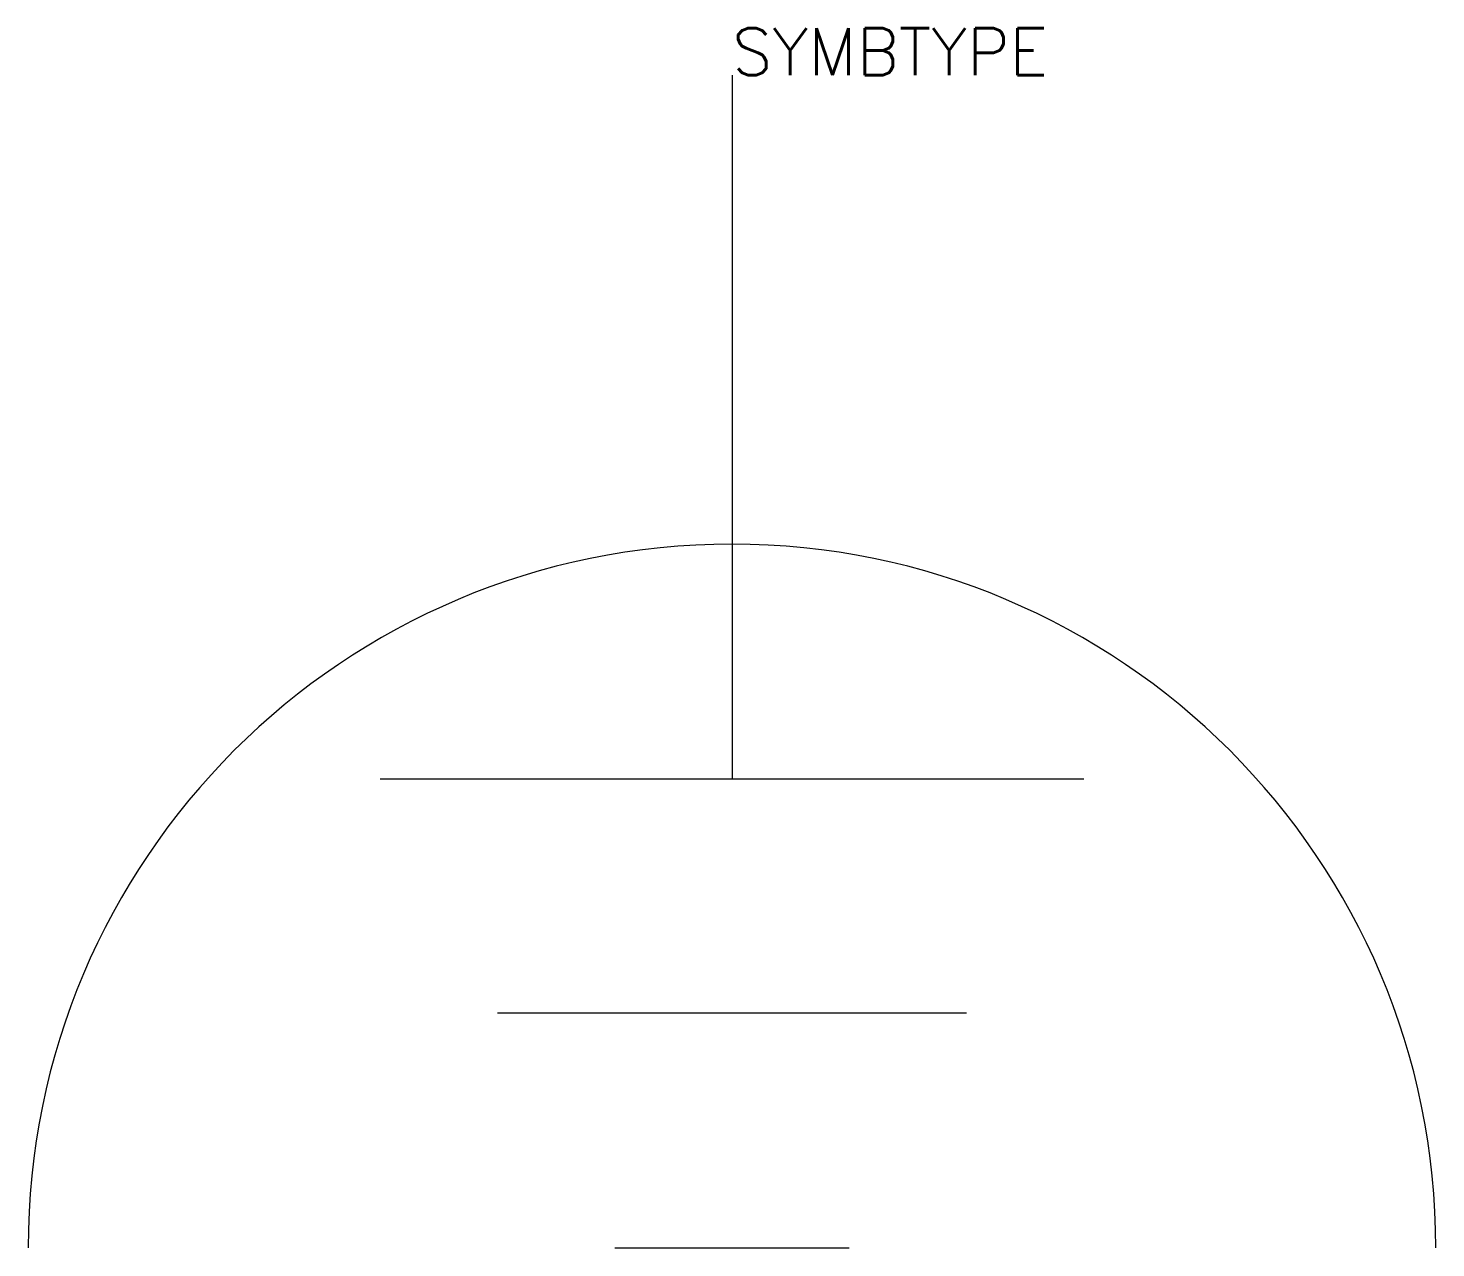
# Model space of a CAD drawing. Extents: x 29.5 to 35.5, y 73 to 78.2.
import ezdxf

# ---------------------------------------------------------------- set-up
doc = ezdxf.new("R2010")
doc.units = 0
doc.header["$LTSCALE"] = 6
doc.header["$MEASUREMENT"] = 0
doc.layers.get('0').update_dxf_attribs({"linetype": 'CONTINUOUS'})
doc.layers.add('1', color=7, linetype='CONTINUOUS')
doc.styles.get("Standard").update_dxf_attribs({"font": 'simplex', "width": 0.85})

msp = doc.modelspace()

# ---------------------------------------------------------------- linework, layer by layer
at = {"layer": '1'}
for p, q in [((32.5, 78), (32.5, 75)), ((31, 75), (34, 75)), ((33.5, 74), (31.5, 74)), ((32, 73), (33, 73))]:
    msp.add_line(p, q, dxfattribs=at)
msp.add_arc((32.5, 73), 3, 0, 180, dxfattribs=at)

# ---------------------------------------------------------------- texts
at = {"flags": 1}
msp.add_attdef('SYMBTYPE', (32.5, 78), 'GN', height=0.2, dxfattribs=at)

doc.saveas('drawing.dxf')
